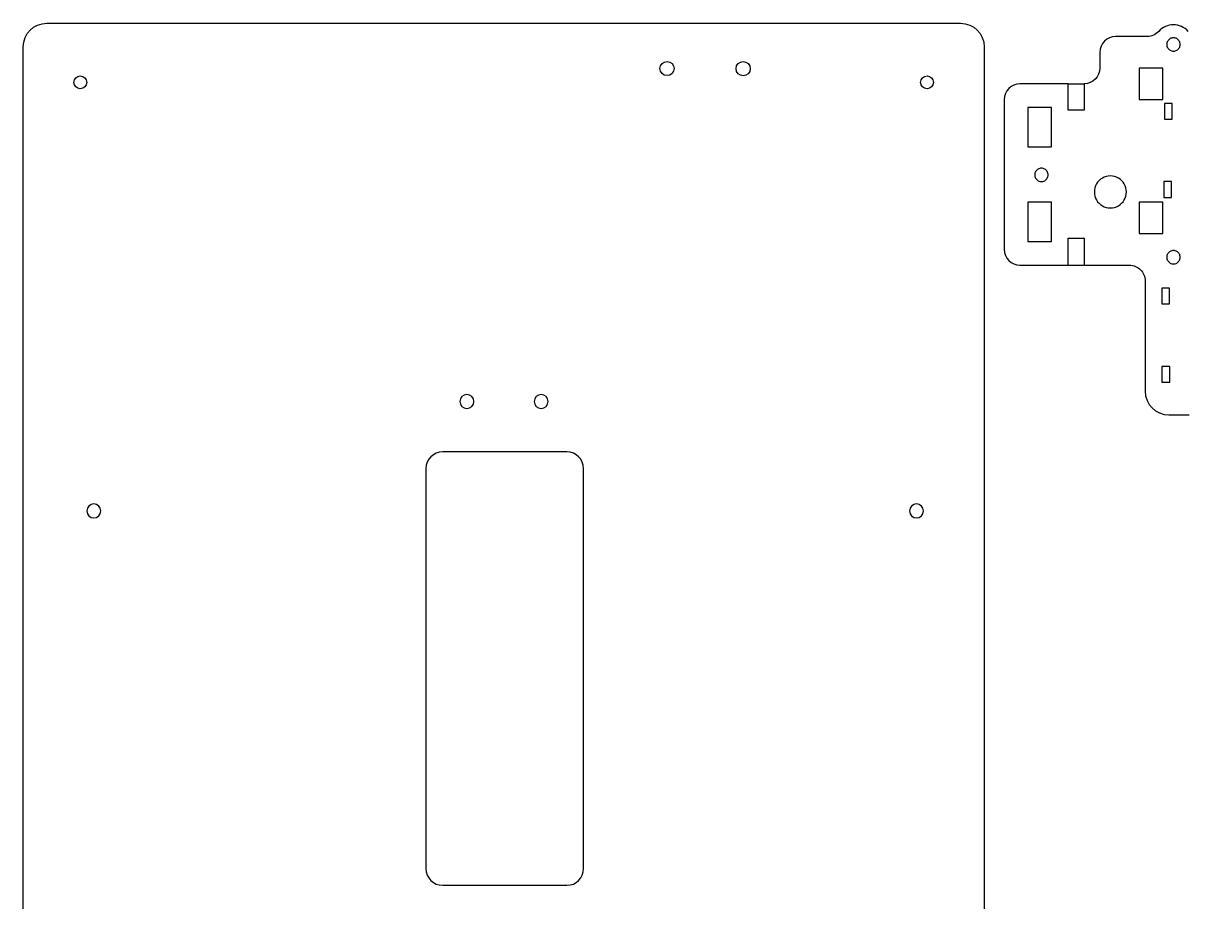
# Model space of a CAD drawing. Extents: x -458 to 425, y -81 to 360.
# Drawn here: x -458.3 to -163.6, y 137.4 to 360.4 of the extents above; entities that cross this region are included whole.
import ezdxf

# ---------------------------------------------------------------- set-up
doc = ezdxf.new("R2010")
doc.units = 0
doc.header["$MEASUREMENT"] = 0

msp = doc.modelspace()

# ---------------------------------------------------------------- linework, layer by layer
at = {"color": 7}
for p, q in [((-172.98, 356.95), (-180.97, 356.95)), ((-184.97, 352.95), (-184.97, 348.95)), ((-193.03, 344.95), (-205.26, 344.95)), ((-193.03, 338.28), (-193.03, 344.95)), ((-193.03, 344.95), (-188.93, 344.95)), ((-188.93, 344.95), (-188.93, 338.28)), ((-209.26, 340.95), (-209.26, 302.95)), ((-188.93, 338.28), (-193.03, 338.28)), ((-193.03, 298.95), (-193.03, 305.81)), ((-193.03, 305.81), (-188.93, 305.81)), ((-188.93, 305.81), (-188.93, 298.95)), ((-205.26, 298.95), (-193.03, 298.95)), ((-193.03, 298.95), (-188.93, 298.95)), ((-188.93, 298.95), (-177.45, 298.95)), ((-173.45, 294.95), (-173.45, 266.96)), ((-167.46, 260.96), (-162.3, 260.96))]:
    msp.add_line(p, q, dxfattribs=at)
at = {"color": 1}
for p, q in [((-168.97, 348.96), (-174.96, 348.96)), ((-174.96, 348.96), (-174.96, 340.96)), ((-168.97, 340.96), (-168.97, 348.96)), ((-203.26, 338.96), (-203.26, 328.96)), ((-197.26, 338.96), (-203.26, 338.96)), ((-197.26, 328.96), (-197.26, 338.96)), ((-174.96, 340.96), (-168.97, 340.96)), ((-168.58, 340.02), (-168.58, 336.02)), ((-166.58, 340.02), (-168.58, 340.02)), ((-166.58, 336.02), (-166.58, 340.02)), ((-168.58, 336.02), (-166.58, 336.02)), ((-203.26, 328.96), (-197.26, 328.96)), ((-168.74, 320.15), (-168.74, 316.15)), ((-166.74, 320.15), (-168.74, 320.15)), ((-166.74, 316.15), (-166.74, 320.15)), ((-168.74, 316.15), (-166.74, 316.15)), ((-203.26, 314.97), (-203.26, 304.97)), ((-197.26, 314.97), (-203.26, 314.97)), ((-197.26, 304.97), (-197.26, 314.97)), ((-168.97, 314.97), (-174.96, 314.97)), ((-174.96, 314.97), (-174.96, 306.97)), ((-168.97, 306.97), (-168.97, 314.97)), ((-174.96, 306.97), (-168.97, 306.97)), ((-203.26, 304.97), (-197.26, 304.97)), ((-169.24, 293.14), (-169.24, 289.14)), ((-167.24, 293.14), (-169.24, 293.14)), ((-167.24, 289.14), (-167.24, 293.14)), ((-169.24, 289.14), (-167.24, 289.14)), ((-169.2, 273.24), (-169.2, 269.24)), ((-167.2, 273.24), (-169.2, 273.24)), ((-167.2, 269.24), (-167.2, 273.24)), ((-169.2, 269.24), (-167.2, 269.24))]:
    msp.add_line(p, q, dxfattribs=at)
for centre, radius in [((-294.86, 348.85), 1.8), ((-275.53, 348.83), 1.81), ((-443.84, 345.35), 1.62), ((-228.84, 345.35), 1.62)]:
    msp.add_circle(centre, radius, dxfattribs=at)
at = {"color": 7}
msp.add_open_spline([(-452.34, 360.36), (-455.66, 360.36), (-458.34, 357.67), (-458.34, 354.36), (-458.34, 354.36), (-458.34, 8.34), (-458.34, 8.34), (-458.34, 5.03), (-455.66, 2.34), (-452.34, 2.34), (-452.34, 2.34), (-220.34, 2.34), (-220.34, 2.34), (-218.75, 2.34), (-217.22, 2.97), (-216.09, 4.1), (-214.97, 5.22), (-214.34, 6.75), (-214.34, 8.34), (-214.34, 8.34), (-214.34, 354.36), (-214.34, 354.36), (-214.34, 357.67), (-217.02, 360.36), (-220.34, 360.36), (-220.34, 360.36), (-452.34, 360.36), (-452.34, 360.36)], degree=3, knots=[0, 0, 0, 0, 1, 1, 1, 2, 2, 2, 3, 3, 3, 4, 4, 4, 5, 5, 5, 6, 6, 6, 7, 7, 7, 8, 8, 8, 9, 9, 9, 9], dxfattribs=at)
for points in [[(-166.27, 359.95), (-167.69, 359.95), (-169.05, 359.35), (-170, 358.29)], [(-162.54, 358.29), (-163.49, 359.35), (-164.85, 359.95), (-166.27, 359.95)], [(-180.97, 356.95), (-183.18, 356.95), (-184.97, 355.16), (-184.97, 352.95)], [(-170, 358.29), (-170.75, 357.44), (-171.84, 356.95), (-172.98, 356.95)], [(-184.97, 348.95), (-184.97, 346.76), (-186.73, 344.97), (-188.93, 344.95)], [(-205.26, 344.95), (-207.47, 344.95), (-209.26, 343.16), (-209.26, 340.95)], [(-209.26, 302.95), (-209.26, 300.74), (-207.47, 298.95), (-205.26, 298.95)], [(-177.45, 298.95), (-176.39, 298.95), (-175.37, 298.53), (-174.62, 297.78)], [(-174.62, 297.78), (-173.87, 297.03), (-173.45, 296.02), (-173.45, 294.95)], [(-173.45, 266.96), (-173.45, 263.64), (-170.77, 260.96), (-167.46, 260.96)]]:
    msp.add_open_spline(points, degree=3, dxfattribs=at)
at = {"color": 1}
for points in [[(-166.27, 356.66), (-166.56, 356.66), (-166.86, 356.58), (-167.12, 356.44)], [(-165.42, 356.44), (-165.67, 356.58), (-165.97, 356.66), (-166.27, 356.66)], [(-167.74, 355.81), (-167.89, 355.56), (-167.97, 355.26), (-167.97, 354.96)], [(-167.97, 354.96), (-167.97, 354.67), (-167.89, 354.37), (-167.74, 354.11)], [(-167.12, 356.44), (-167.37, 356.29), (-167.59, 356.07), (-167.74, 355.81)], [(-167.74, 354.11), (-167.59, 353.86), (-167.37, 353.64), (-167.12, 353.49)], [(-164.79, 355.81), (-164.94, 356.07), (-165.16, 356.29), (-165.42, 356.44)], [(-165.42, 353.49), (-165.16, 353.64), (-164.94, 353.86), (-164.79, 354.11)], [(-164.57, 354.96), (-164.57, 355.26), (-164.64, 355.56), (-164.79, 355.81)], [(-164.79, 354.11), (-164.64, 354.37), (-164.57, 354.67), (-164.57, 354.96)], [(-167.12, 353.49), (-166.86, 353.34), (-166.56, 353.26), (-166.27, 353.26)], [(-166.27, 353.26), (-165.97, 353.26), (-165.67, 353.34), (-165.42, 353.49)], [(-201.27, 322.71), (-201.42, 322.45), (-201.5, 322.15), (-201.5, 321.86)], [(-201.5, 321.86), (-201.5, 321.56), (-201.42, 321.26), (-201.27, 321.01)], [(-200.65, 323.33), (-200.9, 323.18), (-201.12, 322.96), (-201.27, 322.71)], [(-199.8, 323.56), (-200.09, 323.56), (-200.39, 323.48), (-200.65, 323.33)], [(-198.95, 323.33), (-199.2, 323.48), (-199.5, 323.56), (-199.8, 323.56)], [(-198.32, 322.71), (-198.47, 322.96), (-198.69, 323.18), (-198.95, 323.33)], [(-198.1, 321.86), (-198.1, 322.15), (-198.18, 322.45), (-198.32, 322.71)], [(-198.32, 321.01), (-198.18, 321.26), (-198.1, 321.56), (-198.1, 321.86)], [(-182.29, 321.6), (-183, 321.6), (-183.71, 321.41), (-184.33, 321.05)], [(-180.26, 321.05), (-180.88, 321.41), (-181.58, 321.6), (-182.29, 321.6)], [(-201.27, 321.01), (-201.12, 320.75), (-200.9, 320.53), (-200.65, 320.38)], [(-200.65, 320.38), (-200.39, 320.24), (-200.09, 320.16), (-199.8, 320.16)], [(-199.8, 320.16), (-199.5, 320.16), (-199.2, 320.24), (-198.95, 320.38)], [(-198.95, 320.38), (-198.69, 320.53), (-198.47, 320.75), (-198.32, 321.01)], [(-185.81, 319.56), (-186.17, 318.95), (-186.36, 318.24), (-186.36, 317.53)], [(-184.33, 321.05), (-184.94, 320.7), (-185.46, 320.18), (-185.81, 319.56)], [(-178.77, 319.56), (-179.13, 320.18), (-179.65, 320.7), (-180.26, 321.05)], [(-178.23, 317.53), (-178.23, 318.24), (-178.42, 318.95), (-178.77, 319.56)], [(-186.36, 317.53), (-186.36, 316.82), (-186.17, 316.11), (-185.81, 315.5)], [(-185.81, 315.5), (-185.46, 314.89), (-184.94, 314.37), (-184.33, 314.01)], [(-180.26, 314.01), (-179.65, 314.37), (-179.13, 314.89), (-178.77, 315.5)], [(-178.77, 315.5), (-178.42, 316.11), (-178.23, 316.82), (-178.23, 317.53)], [(-184.33, 314.01), (-183.71, 313.66), (-183, 313.47), (-182.29, 313.47)], [(-182.29, 313.47), (-181.58, 313.47), (-180.88, 313.66), (-180.26, 314.01)], [(-167.74, 301.82), (-167.89, 301.56), (-167.97, 301.26), (-167.97, 300.97)], [(-167.97, 300.97), (-167.97, 300.67), (-167.89, 300.37), (-167.74, 300.12)], [(-167.12, 302.44), (-167.37, 302.29), (-167.59, 302.07), (-167.74, 301.82)], [(-166.27, 302.67), (-166.56, 302.67), (-166.86, 302.59), (-167.12, 302.44)], [(-165.42, 302.44), (-165.67, 302.59), (-165.97, 302.67), (-166.27, 302.67)], [(-164.79, 301.82), (-164.94, 302.07), (-165.16, 302.29), (-165.42, 302.44)], [(-164.57, 300.97), (-164.57, 301.26), (-164.64, 301.56), (-164.79, 301.82)], [(-164.79, 300.12), (-164.64, 300.37), (-164.57, 300.67), (-164.57, 300.97)], [(-167.74, 300.12), (-167.59, 299.86), (-167.37, 299.64), (-167.12, 299.49)], [(-167.12, 299.49), (-166.86, 299.34), (-166.56, 299.26), (-166.27, 299.27)], [(-166.27, 299.27), (-165.97, 299.26), (-165.67, 299.34), (-165.42, 299.49)], [(-165.42, 299.49), (-165.16, 299.64), (-164.94, 299.86), (-164.79, 300.12)]]:
    msp.add_open_spline(points, degree=3, dxfattribs=at)
for points, knots in [([(-347.46, 264.34), (-347.46, 265.32), (-346.66, 266.12), (-345.68, 266.12), (-344.69, 266.12), (-343.9, 265.32), (-343.9, 264.34), (-343.9, 263.36), (-344.69, 262.56), (-345.68, 262.56), (-346.66, 262.56), (-347.46, 263.35), (-347.46, 264.34)], [0, 0, 0, 0, 1, 1, 1, 2, 2, 2, 3, 3, 3, 4, 4, 4, 4]), ([(-328.6, 264.34), (-328.6, 265.32), (-327.8, 266.12), (-326.82, 266.12), (-325.83, 266.12), (-325.04, 265.32), (-325.04, 264.34), (-325.04, 263.36), (-325.83, 262.56), (-326.82, 262.56), (-327.8, 262.56), (-328.6, 263.35), (-328.6, 264.34)], [0, 0, 0, 0, 1, 1, 1, 2, 2, 2, 3, 3, 3, 4, 4, 4, 4]), ([(-356.07, 247.32), (-356.07, 249.66), (-354.17, 251.56), (-351.83, 251.56), (-351.83, 251.56), (-320.3, 251.56), (-320.3, 251.56), (-317.96, 251.56), (-316.06, 249.66), (-316.06, 247.32), (-316.06, 247.32), (-316.06, 145.79), (-316.06, 145.79), (-316.06, 143.45), (-317.96, 141.55), (-320.3, 141.55), (-320.3, 141.55), (-351.83, 141.55), (-351.83, 141.55), (-354.17, 141.55), (-356.07, 143.45), (-356.07, 145.79), (-356.07, 145.79), (-356.07, 247.32), (-356.07, 247.32)], [0, 0, 0, 0, 1, 1, 1, 2, 2, 2, 3, 3, 3, 4, 4, 4, 5, 5, 5, 6, 6, 6, 7, 7, 7, 8, 8, 8, 8]), ([(-442.2, 236.56), (-442.2, 237.54), (-441.41, 238.34), (-440.43, 238.34), (-439.44, 238.34), (-438.65, 237.55), (-438.65, 236.56), (-438.65, 235.58), (-439.44, 234.78), (-440.43, 234.78), (-441.41, 234.78), (-442.2, 235.58), (-442.2, 236.56)], [0, 0, 0, 0, 1, 1, 1, 2, 2, 2, 3, 3, 3, 4, 4, 4, 4]), ([(-233.28, 236.56), (-233.28, 237.55), (-232.49, 238.34), (-231.51, 238.34), (-230.52, 238.34), (-229.73, 237.55), (-229.73, 236.56), (-229.73, 235.58), (-230.52, 234.78), (-231.51, 234.78), (-232.49, 234.78), (-233.28, 235.58), (-233.28, 236.56)], [0, 0, 0, 0, 1, 1, 1, 2, 2, 2, 3, 3, 3, 4, 4, 4, 4])]:
    msp.add_open_spline(points, degree=3, knots=knots, dxfattribs=at)

doc.saveas('drawing.dxf')
